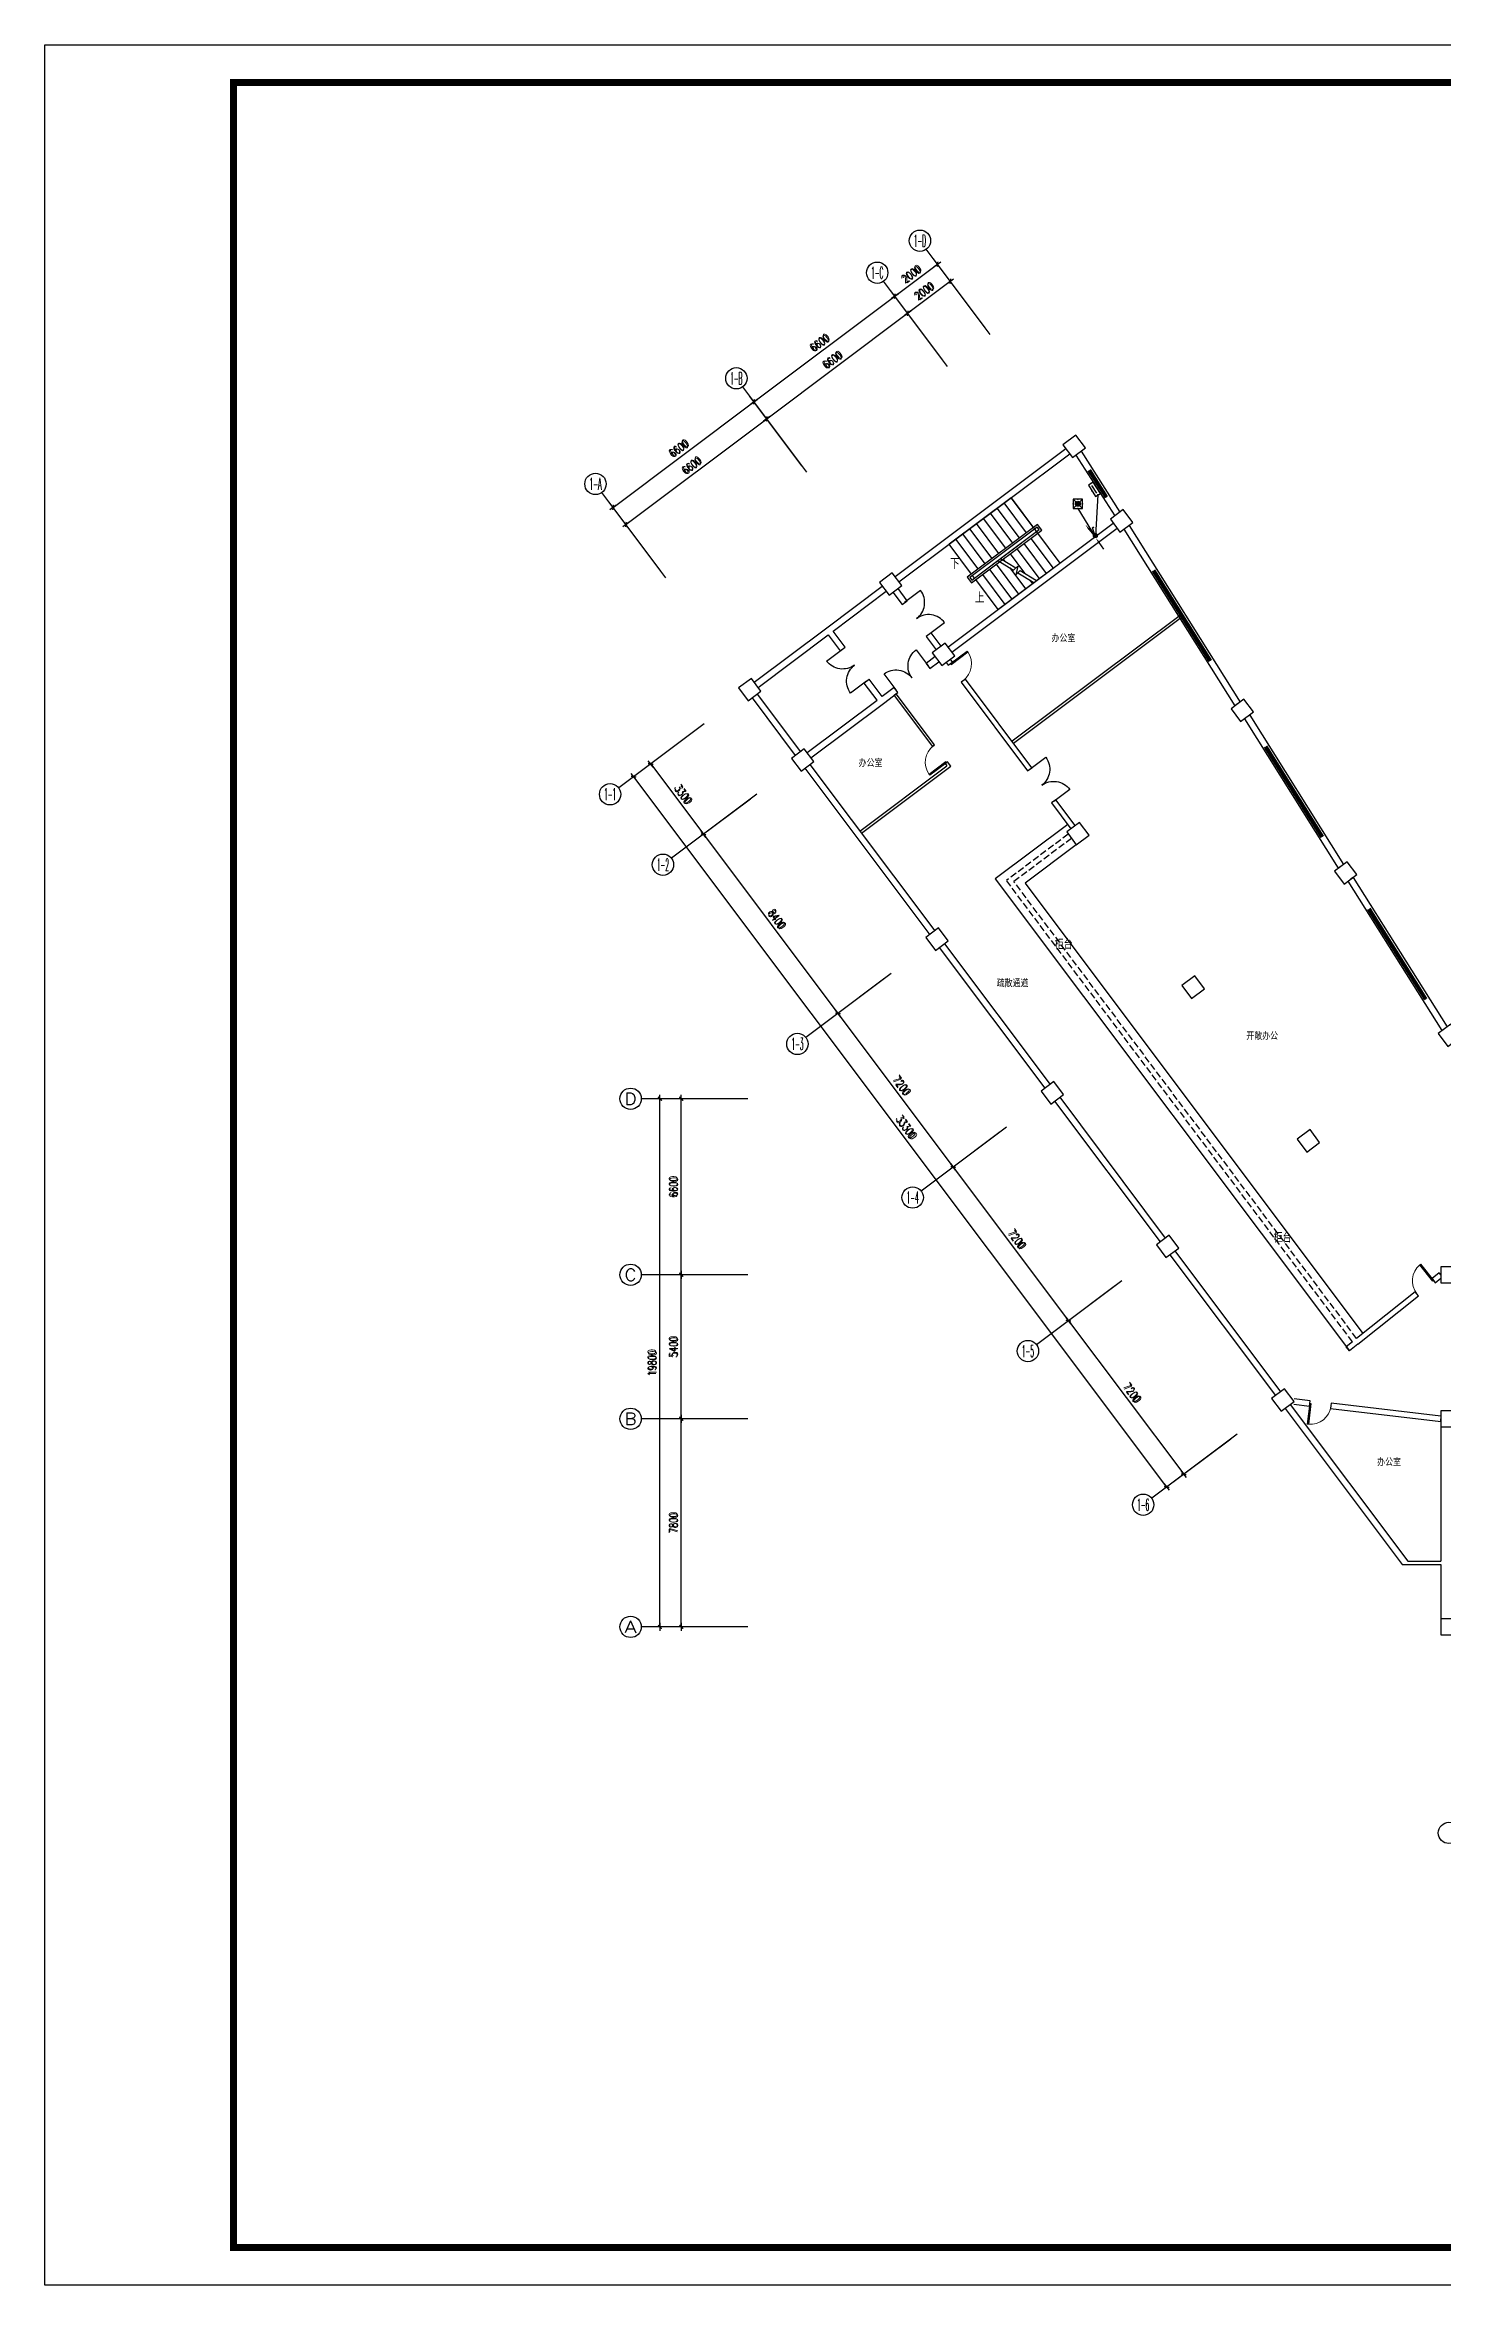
# Model space of a CAD drawing. Extents: x -149393 to 1177518, y -366685 to 296590.
# Drawn here: x 357449 to 409827, y -366143 to -282135 of the extents above; entities that cross this region are included whole.
import ezdxf
from ezdxf.enums import TextEntityAlignment as Align

# ---------------------------------------------------------------- set-up
doc = ezdxf.new("R2010")
doc.units = 0
doc.header["$LTSCALE"] = 1000
doc.header["$MEASUREMENT"] = 0
doc.linetypes.add('DASH', pattern=[0.35, 0.25, -0.1])
doc.linetypes.add('常规', pattern=[20, 10, 0, 10])
doc.layers.get('0').update_dxf_attribs({"linetype": 'CONTINUOUS'})
doc.layers.get('Defpoints').update_dxf_attribs({"linetype": 'CONTINUOUS'})
for name, color, linetype in [('AXIS', 3, 'CONTINUOUS'), ('AXIS_TEXT', 7, 'CONTINUOUS'), ('COLUMN', 9, 'CONTINUOUS'), ('EQUIP-消防', 3, 'CONTINUOUS'), ('LWIRE', 4, 'CONTINUOUS'), ('PUB_TITLE', 253, 'CONTINUOUS'), ('STAIR', 2, 'CONTINUOUS'), ('TEL_SYMB', 3, 'CONTINUOUS'), ('TEL_TEXT', 7, 'CONTINUOUS'), ('WALL', 9, 'CONTINUOUS'), ('WALL-MOVE', 6, 'CONTINUOUS'), ('WINDOW', 4, 'CONTINUOUS'), ('WIRE-应急', 60, '常规')]:
    doc.layers.add(name, color=color, linetype=linetype)
doc.styles.add('_TCH_AXIS', font='COMPLEX', dxfattribs={"bigfont": 'GBCBIG'})
doc.styles.add('_TCH_DIM', font='SIMPLEX', dxfattribs={"bigfont": 'GBCBIG'})
doc.styles.add('_TCH_DIM_T3', font='SIMPLEX', dxfattribs={"width": 0.705882, "bigfont": 'GBCBIG'})
doc.styles.add('_TEL_DIM', font='', dxfattribs={"width": 0.8, "height": 3.5})
doc.styles.add('COMPLEX', font='COMPLEX')
doc.styles.add('DIM_FONT', font='SIMPLEX.shx', dxfattribs={"width": 0.8})
doc.styles.get("Standard").update_dxf_attribs({"font": 'gbenor.shx', "bigfont": 'gbcbig.shx'})
doc.styles.get('_TEL_DIM').set_extended_font_data('SimSun')
doc.dimstyles.new('_TCH_ARCH&&100', dxfattribs={"dimtxt": 297.5, "dimasz": 100, "dimexe": 250, "dimexo": 300, "dimgap": 126.25, "dimtad": 1, "dimdec": 0, "dimzin": 0, "dimdsep": 46, "dimtxsty": '_TCH_DIM_T3', "dimblk": 'ARCHTICK', "dimcen": 0.09, "dimclrt": 7, "dimazin": 2, "dimtfac": 1, "dimtdec": 0, "dimtix": 1, "dimtmove": 2, "dimatfit": 3, "dimfxl": 1, "dimtolj": 1, "dimtzin": 0, "dimarcsym": 0})
doc.dimstyles.new('DIMN', dxfattribs={"dimtxt": 300, "dimasz": 1, "dimexe": 250, "dimexo": 300, "dimgap": 150, "dimtad": 1, "dimdec": 0, "dimdsep": 46, "dimtxsty": 'DIM_FONT', "dimblk": '_DIMX', "dimcen": 2.5, "dimclrt": 7, "dimadec": 0, "dimazin": 0, "dimtfac": 1, "dimtdec": 0, "dimtix": 1, "dimtmove": 2, "dimatfit": 3, "dimldrblk": '_DIMX', "dimfxl": 1, "dimtolj": 1, "dimarcsym": 0})

# ---------------------------------------------------------------- blocks, each defined once
blk = doc.blocks.new('$TelecSys$00000079')
for p, q in [((0.7, 0.7), (0, 0)), ((0.1, 0.1), (0.1, 0.1)), ((-0.1, -0.1), (-0.1, -0.1))]:
    blk.add_line(p, q)
at = {"const_width": 0.142}
blk.add_lwpolyline([(-0.07, 0, 1), (0.07, 0, 1)], format="xyb", close=True, dxfattribs=at)
blk.add_solid([(0.63, 0.77), (0.77, 0.63), (1.15, 1.15)])
at = {"width": 0.8, "flags": 9}
blk.add_attdef('A', (0, 0), '', height=0.00002, dxfattribs=at)
blk = doc.blocks.new('$equip_U$00000427(cyc-PC)')
for p, q in [((-0.43, -0.43), (0.43, 0.43)), ((-0.43, 0.43), (0.43, -0.43))]:
    blk.add_line(p, q)
blk.add_lwpolyline([(-0.5, 0.5), (-0.5, -0.5), (0.5, -0.5), (0.5, 0.5)], close=True)
blk.add_circle((0, 0), 0.275)
for p in [(-0.5, 0), (0, 0.5), (0.5, 0), (0, -0.5)]:
    blk.add_point(p)
for points in [[(-0.24, 0.14), (0.24, 0.14), (-0.27, 0), (0.27, 0)], [(-0.24, -0.14), (0.24, -0.14), (-0.27, 0), (0.27, 0)], [(-0.14, 0.24), (0.14, 0.24), (-0.24, 0.14), (0.24, 0.14)], [(0, 0.27), (0, 0.27), (-0.14, 0.24), (0.14, 0.24)], [(-0.14, -0.24), (0.14, -0.24), (-0.24, -0.14), (0.24, -0.14)], [(0, -0.27), (0, -0.27), (-0.14, -0.24), (0.14, -0.24)]]:
    blk.add_solid(points)
at = {"color": 7, "style": '_TEL_DIM', "flags": 1}
blk.add_attdef('A', text='', height=0.00002, dxfattribs=at).set_placement((0, 0), align=Align.MIDDLE_CENTER)
blk = doc.blocks.new('$equip_U$00000423(cyc-PC)')
for p, q in [((0.15, 0.36), (0.63, 0.83)), ((0.63, 0.83), (0.77, 0.69))]:
    blk.add_line(p, q)
blk.add_circle((0, 0.21), 0.208)
for p in [(-0.21, 0.21), (-0.05, 0.4), (0, 0), (0.21, 0.21), (0.7, 0.76)]:
    blk.add_point(p)
for points in [[(-0.18, 0.31), (0.18, 0.31), (-0.21, 0.21), (0.21, 0.21)], [(-0.18, 0.1), (0.18, 0.1), (-0.21, 0.21), (0.21, 0.21)], [(-0.1, 0.39), (0.1, 0.39), (-0.18, 0.31), (0.18, 0.31)], [(-0.1, 0.03), (0.1, 0.03), (-0.18, 0.1), (0.18, 0.1)], [(0, 0.42), (0, 0.42), (-0.1, 0.39), (0.1, 0.39)], [(0, 0), (0, 0), (-0.1, 0.03), (0.1, 0.03)]]:
    blk.add_solid(points)
at = {"color": 7, "style": '_TEL_DIM', "flags": 1}
blk.add_attdef('A', text='', height=0.00002, dxfattribs=at).set_placement((0, 0), align=Align.MIDDLE_CENTER)
blk = doc.blocks.new('$equip_U$00000108(cyc-PC)')
for p, q in [((-0.72, 0.6), (-0.72, 0)), ((0.72, 0.6), (-0.72, 0.6)), ((-0.72, 0), (0.72, 0)), ((-0.48, 0.3), (0.48, 0.3)), ((0.72, 0), (0.72, 0.6))]:
    blk.add_line(p, q)
for p in [(-0.72, 0.3), (0, 0.6), (0, 0), (0.72, 0.3)]:
    blk.add_point(p)
blk.add_solid([(0.24, 0.23), (0.53, 0.3), (0.24, 0.37)])
at = {"color": 7, "style": '_TEL_DIM', "flags": 1}
blk.add_attdef('A', text='', height=0.00002, dxfattribs=at).set_placement((0, 0), align=Align.MIDDLE_CENTER)
blk = doc.blocks.new('$TelecSys$00000078')
for p, q in [((0.1, 0.1), (0.1, 0.1)), ((1.15, 1.15), (0.55, 0.55)), ((-0.1, -0.1), (-0.1, -0.1))]:
    blk.add_line(p, q)
at = {"const_width": 0.142}
blk.add_lwpolyline([(-0.07, 0, 1), (0.07, 0, 1)], format="xyb", close=True, dxfattribs=at)
blk.add_solid([(0.62, 0.48), (0.48, 0.62), (0.1, 0.1)])
at = {"width": 0.8, "flags": 9}
blk.add_attdef('A', (0, 0), '', height=0.00002, dxfattribs=at)
blk = doc.blocks.new('_DIMX')
blk.add_line((-150, 0), (150, 0))
at = {"const_width": 50}
blk.add_lwpolyline([(-70, -70), (70, 70)], dxfattribs=at)
blk = doc.blocks.new('_ArchTick')
at = {"color": 0, "linetype": 'ByBlock', "const_width": 0.4}
blk.add_lwpolyline([(-0.5, -0.5), (0.5, 0.5)], dxfattribs=at)
blk = doc.blocks.new('*D712')
at = {"layer": 'AXIS', "color": 0, "lineweight": -2, "transparency": 16777216}
for p, q in [((389790, -292201), (391390, -291001)), ((392710, -292761), (391240, -290801)), ((391110, -293961), (389640, -292001))]:
    blk.add_line(p, q, dxfattribs=at)
at = {"layer": 'Defpoints', "color": 0, "transparency": 16777216}
for p in [(391390, -291001), (392890, -293001), (391290, -294201)]:
    blk.add_point(p, dxfattribs=at)
at = {"layer": 'AXIS', "color": 0, "lineweight": -2, "transparency": 16777216, "xscale": 100, "yscale": 100, "zscale": 100}
for p, rotation in [((391390, -291001), 36.87000000000068), ((389790, -292201), 216.8700000000007)]:
    blk.add_blockref('_ArchTick', p, dxfattribs=dict(at, rotation=rotation))
at = {"layer": 'AXIS', "color": 7, "transparency": 16777216, "insert": (390425, -291381), "char_height": 297.5, "attachment_point": 5, "rotation": 36.87, "style": '_TCH_DIM_T3'}
blk.add_mtext('\\A1;2000', dxfattribs=at)
blk = doc.blocks.new('*D713')
at = {"layer": 'AXIS', "color": 0, "lineweight": -2, "transparency": 16777216}
for p, q in [((389310, -291561), (390910, -290361)), ((392710, -292761), (390760, -290161)), ((391110, -293961), (389160, -291361))]:
    blk.add_line(p, q, dxfattribs=at)
at = {"layer": 'Defpoints', "color": 0, "transparency": 16777216}
for p in [(390910, -290361), (392890, -293001), (391290, -294201)]:
    blk.add_point(p, dxfattribs=at)
at = {"layer": 'AXIS', "color": 0, "lineweight": -2, "transparency": 16777216, "xscale": 100, "yscale": 100, "zscale": 100}
for p, rotation in [((390910, -290361), 36.87000000000068), ((389310, -291561), 216.8700000000007)]:
    blk.add_blockref('_ArchTick', p, dxfattribs=dict(at, rotation=rotation))
at = {"layer": 'AXIS', "color": 7, "transparency": 16777216, "insert": (389945, -290741), "char_height": 297.5, "attachment_point": 5, "rotation": 36.87, "style": '_TCH_DIM_T3'}
blk.add_mtext('\\A1;2000', dxfattribs=at)
blk = doc.blocks.new('*D714')
at = {"layer": 'AXIS', "color": 0, "lineweight": -2, "transparency": 16777216}
for p, q in [((384510, -296161), (389790, -292201)), ((391110, -293961), (389640, -292001)), ((385830, -297921), (384360, -295961))]:
    blk.add_line(p, q, dxfattribs=at)
at = {"layer": 'Defpoints', "color": 0, "transparency": 16777216}
for p in [(389790, -292201), (391290, -294201), (386010, -298161)]:
    blk.add_point(p, dxfattribs=at)
at = {"layer": 'AXIS', "color": 0, "lineweight": -2, "transparency": 16777216, "xscale": 100, "yscale": 100, "zscale": 100}
for p, rotation in [((389790, -292201), 36.86999999999998), ((384510, -296161), 216.87)]:
    blk.add_blockref('_ArchTick', p, dxfattribs=dict(at, rotation=rotation))
at = {"layer": 'AXIS', "color": 7, "transparency": 16777216, "insert": (386985, -293961), "char_height": 297.5, "attachment_point": 5, "rotation": 36.87, "style": '_TCH_DIM_T3'}
blk.add_mtext('\\A1;6600', dxfattribs=at)
blk = doc.blocks.new('*D715')
at = {"layer": 'AXIS', "color": 0, "lineweight": -2, "transparency": 16777216}
for p, q in [((391110, -293961), (389160, -291361)), ((384030, -295521), (389310, -291561)), ((385830, -297921), (383880, -295321))]:
    blk.add_line(p, q, dxfattribs=at)
at = {"layer": 'Defpoints', "color": 0, "transparency": 16777216}
for p in [(389310, -291561), (391290, -294201), (386010, -298161)]:
    blk.add_point(p, dxfattribs=at)
at = {"layer": 'AXIS', "color": 0, "lineweight": -2, "transparency": 16777216, "xscale": 100, "yscale": 100, "zscale": 100}
for p, rotation in [((389310, -291561), 36.86999999999998), ((384030, -295521), 216.87)]:
    blk.add_blockref('_ArchTick', p, dxfattribs=dict(at, rotation=rotation))
at = {"layer": 'AXIS', "color": 7, "transparency": 16777216, "insert": (386505, -293321), "char_height": 297.5, "attachment_point": 5, "rotation": 36.87, "style": '_TCH_DIM_T3'}
blk.add_mtext('\\A1;6600', dxfattribs=at)
blk = doc.blocks.new('*D716')
at = {"layer": 'AXIS', "color": 0, "lineweight": -2, "transparency": 16777216}
for p, q in [((379230, -300121), (384510, -296161)), ((385830, -297921), (384360, -295961)), ((380550, -301881), (379080, -299921))]:
    blk.add_line(p, q, dxfattribs=at)
at = {"layer": 'Defpoints', "color": 0, "transparency": 16777216}
for p in [(384510, -296161), (386010, -298161), (380730, -302121)]:
    blk.add_point(p, dxfattribs=at)
at = {"layer": 'AXIS', "color": 0, "lineweight": -2, "transparency": 16777216, "xscale": 100, "yscale": 100, "zscale": 100}
for p, rotation in [((384510, -296161), 36.86999999999937), ((379230, -300121), 216.8699999999994)]:
    blk.add_blockref('_ArchTick', p, dxfattribs=dict(at, rotation=rotation))
at = {"layer": 'AXIS', "color": 7, "transparency": 16777216, "insert": (381705, -297921), "char_height": 297.5, "attachment_point": 5, "rotation": 36.87, "style": '_TCH_DIM_T3'}
blk.add_mtext('\\A1;6600', dxfattribs=at)
blk = doc.blocks.new('*D717')
at = {"layer": 'AXIS', "color": 0, "lineweight": -2, "transparency": 16777216}
for p, q in [((378750, -299481), (384030, -295521)), ((385830, -297921), (383880, -295321)), ((380550, -301881), (378600, -299281))]:
    blk.add_line(p, q, dxfattribs=at)
at = {"layer": 'Defpoints', "color": 0, "transparency": 16777216}
for p in [(384030, -295521), (386010, -298161), (380730, -302121)]:
    blk.add_point(p, dxfattribs=at)
at = {"layer": 'AXIS', "color": 0, "lineweight": -2, "transparency": 16777216, "xscale": 100, "yscale": 100, "zscale": 100}
for p, rotation in [((384030, -295521), 36.86999999999977), ((378750, -299481), 216.8699999999998)]:
    blk.add_blockref('_ArchTick', p, dxfattribs=dict(at, rotation=rotation))
at = {"layer": 'AXIS', "color": 7, "transparency": 16777216, "insert": (381225, -297281), "char_height": 297.5, "attachment_point": 5, "rotation": 36.87, "style": '_TCH_DIM_T3'}
blk.add_mtext('\\A1;6600', dxfattribs=at)
blk = doc.blocks.new('*D728')
at = {"layer": 'AXIS', "color": 0, "lineweight": -2, "transparency": 16777216}
for p, q in [((388939, -317138), (386979, -318608)), ((387179, -318458), (391499, -324218)), ((393259, -322898), (391299, -324368))]:
    blk.add_line(p, q, dxfattribs=at)
at = {"layer": 'Defpoints', "color": 0, "transparency": 16777216}
for p in [(389179, -316958), (393499, -322718), (391499, -324218)]:
    blk.add_point(p, dxfattribs=at)
at = {"layer": 'AXIS', "color": 0, "lineweight": -2, "transparency": 16777216, "xscale": 100, "yscale": 100, "zscale": 100}
for p, rotation in [((387179, -318458), 126.8700000000012), ((391499, -324218), 306.8700000000013)]:
    blk.add_blockref('_ArchTick', p, dxfattribs=dict(at, rotation=rotation))
at = {"layer": 'AXIS', "color": 7, "transparency": 16777216, "insert": (389559, -321173), "char_height": 297.5, "attachment_point": 5, "rotation": 306.87, "style": '_TCH_DIM_T3'}
blk.add_mtext('\\A1;7200', dxfattribs=at)
blk = doc.blocks.new('*D729')
at = {"layer": 'AXIS', "color": 0, "lineweight": -2, "transparency": 16777216}
for p, q in [((397579, -328658), (395619, -330128)), ((395819, -329978), (400139, -335738)), ((401899, -334418), (399939, -335888))]:
    blk.add_line(p, q, dxfattribs=at)
at = {"layer": 'Defpoints', "color": 0, "transparency": 16777216}
for p in [(397819, -328478), (402139, -334238), (400139, -335738)]:
    blk.add_point(p, dxfattribs=at)
at = {"layer": 'AXIS', "color": 0, "lineweight": -2, "transparency": 16777216, "xscale": 100, "yscale": 100, "zscale": 100}
for p, rotation in [((395819, -329978), 126.8700000000012), ((400139, -335738), 306.8700000000013)]:
    blk.add_blockref('_ArchTick', p, dxfattribs=dict(at, rotation=rotation))
at = {"layer": 'AXIS', "color": 7, "transparency": 16777216, "insert": (398199, -332693), "char_height": 297.5, "attachment_point": 5, "rotation": 306.87, "style": '_TCH_DIM_T3'}
blk.add_mtext('\\A1;7200', dxfattribs=at)
blk = doc.blocks.new('*D730')
at = {"layer": 'AXIS', "color": 0, "lineweight": -2, "transparency": 16777216}
for p, q in [((381919, -307778), (379319, -309728)), ((379519, -309578), (399499, -336218)), ((401899, -334418), (399299, -336368))]:
    blk.add_line(p, q, dxfattribs=at)
at = {"layer": 'Defpoints', "color": 0, "transparency": 16777216}
for p in [(382159, -307598), (402139, -334238), (399499, -336218)]:
    blk.add_point(p, dxfattribs=at)
at = {"layer": 'AXIS', "color": 0, "lineweight": -2, "transparency": 16777216, "xscale": 100, "yscale": 100, "zscale": 100}
for p, rotation in [((379519, -309578), 126.8700000000008), ((399499, -336218), 306.8700000000008)]:
    blk.add_blockref('_ArchTick', p, dxfattribs=dict(at, rotation=rotation))
at = {"layer": 'AXIS', "color": 7, "transparency": 16777216, "insert": (389729, -322733), "char_height": 297.5, "attachment_point": 5, "rotation": 306.87, "style": '_TCH_DIM_T3'}
blk.add_mtext('\\A1;33300', dxfattribs=at)
blk = doc.blocks.new('*D731')
at = {"layer": 'AXIS', "color": 0, "lineweight": -2, "transparency": 16777216}
for p, q in [((393259, -322898), (391299, -324368)), ((391499, -324218), (395819, -329978)), ((397579, -328658), (395619, -330128))]:
    blk.add_line(p, q, dxfattribs=at)
at = {"layer": 'Defpoints', "color": 0, "transparency": 16777216}
for p in [(393499, -322718), (397819, -328478), (395819, -329978)]:
    blk.add_point(p, dxfattribs=at)
at = {"layer": 'AXIS', "color": 0, "lineweight": -2, "transparency": 16777216, "xscale": 100, "yscale": 100, "zscale": 100}
for p, rotation in [((391499, -324218), 126.8700000000005), ((395819, -329978), 306.8700000000005)]:
    blk.add_blockref('_ArchTick', p, dxfattribs=dict(at, rotation=rotation))
at = {"layer": 'AXIS', "color": 7, "transparency": 16777216, "insert": (393879, -326933), "char_height": 297.5, "attachment_point": 5, "rotation": 306.87, "style": '_TCH_DIM_T3'}
blk.add_mtext('\\A1;7200', dxfattribs=at)
blk = doc.blocks.new('*D732')
at = {"layer": 'AXIS', "color": 0, "lineweight": -2, "transparency": 16777216}
for p, q in [((383899, -310418), (381939, -311888)), ((382139, -311738), (387179, -318458)), ((388939, -317138), (386979, -318608))]:
    blk.add_line(p, q, dxfattribs=at)
at = {"layer": 'Defpoints', "color": 0, "transparency": 16777216}
for p in [(384139, -310238), (389179, -316958), (387179, -318458)]:
    blk.add_point(p, dxfattribs=at)
at = {"layer": 'AXIS', "color": 0, "lineweight": -2, "transparency": 16777216, "xscale": 100, "yscale": 100, "zscale": 100}
for p, rotation in [((382139, -311738), 126.8700000000008), ((387179, -318458), 306.8700000000008)]:
    blk.add_blockref('_ArchTick', p, dxfattribs=dict(at, rotation=rotation))
at = {"layer": 'AXIS', "color": 7, "transparency": 16777216, "insert": (384879, -314933), "char_height": 297.5, "attachment_point": 5, "rotation": 306.87, "style": '_TCH_DIM_T3'}
blk.add_mtext('\\A1;8400', dxfattribs=at)
blk = doc.blocks.new('*D733')
at = {"layer": 'AXIS', "color": 0, "lineweight": -2, "transparency": 16777216}
for p, q in [((381919, -307778), (379959, -309248)), ((380159, -309098), (382139, -311738)), ((383899, -310418), (381939, -311888))]:
    blk.add_line(p, q, dxfattribs=at)
at = {"layer": 'Defpoints', "color": 0, "transparency": 16777216}
for p in [(382159, -307598), (384139, -310238), (382139, -311738)]:
    blk.add_point(p, dxfattribs=at)
at = {"layer": 'AXIS', "color": 0, "lineweight": -2, "transparency": 16777216, "xscale": 100, "yscale": 100, "zscale": 100}
for p, rotation in [((380159, -309098), 126.8700000000016), ((382139, -311738), 306.8700000000015)]:
    blk.add_blockref('_ArchTick', p, dxfattribs=dict(at, rotation=rotation))
at = {"layer": 'AXIS', "color": 7, "transparency": 16777216, "insert": (381369, -310253), "char_height": 297.5, "attachment_point": 5, "rotation": 306.87, "style": '_TCH_DIM_T3'}
blk.add_mtext('\\A1;3300', dxfattribs=at)
blk = doc.blocks.new('*D739')
at = {"layer": 'AXIS', "color": 0, "lineweight": -2, "transparency": 16777216}
for p, q in [((383504, -333657), (381054, -333657)), ((381304, -341457), (381304, -333657)), ((383504, -341457), (381054, -341457))]:
    blk.add_line(p, q, dxfattribs=at)
at = {"layer": 'Defpoints', "color": 0, "transparency": 16777216}
for p in [(381304, -333657), (383804, -333657), (383804, -341457)]:
    blk.add_point(p, dxfattribs=at)
at = {"layer": 'AXIS', "color": 0, "lineweight": -2, "transparency": 16777216, "xscale": 100, "yscale": 100, "zscale": 100}
for p, rotation in [((381304, -333657), 90), ((381304, -341457), 270)]:
    blk.add_blockref('_ArchTick', p, dxfattribs=dict(at, rotation=rotation))
at = {"layer": 'AXIS', "color": 7, "transparency": 16777216, "insert": (381029, -337557), "char_height": 297.5, "attachment_point": 5, "rotation": 90, "style": '_TCH_DIM_T3'}
blk.add_mtext('\\A1;7800', dxfattribs=at)
blk = doc.blocks.new('*D740')
at = {"layer": 'AXIS', "color": 0, "lineweight": -2, "transparency": 16777216}
for p, q in [((383204, -321657), (380254, -321657)), ((380504, -341457), (380504, -321657)), ((383204, -341457), (380254, -341457))]:
    blk.add_line(p, q, dxfattribs=at)
at = {"layer": 'Defpoints', "color": 0, "transparency": 16777216}
for p in [(380504, -321657), (383504, -321657), (383504, -341457)]:
    blk.add_point(p, dxfattribs=at)
at = {"layer": 'AXIS', "color": 0, "lineweight": -2, "transparency": 16777216, "xscale": 100, "yscale": 100, "zscale": 100}
for p, rotation in [((380504, -321657), 90), ((380504, -341457), 270)]:
    blk.add_blockref('_ArchTick', p, dxfattribs=dict(at, rotation=rotation))
at = {"layer": 'AXIS', "color": 7, "transparency": 16777216, "insert": (380229, -331557), "char_height": 297.5, "attachment_point": 5, "rotation": 90, "style": '_TCH_DIM_T3'}
blk.add_mtext('\\A1;19800', dxfattribs=at)
blk = doc.blocks.new('*D741')
at = {"layer": 'AXIS', "color": 0, "lineweight": -2, "transparency": 16777216}
for p, q in [((383504, -328257), (381054, -328257)), ((381304, -333657), (381304, -328257)), ((383504, -333657), (381054, -333657))]:
    blk.add_line(p, q, dxfattribs=at)
at = {"layer": 'Defpoints', "color": 0, "transparency": 16777216}
for p in [(381304, -328257), (383804, -328257), (383804, -333657)]:
    blk.add_point(p, dxfattribs=at)
at = {"layer": 'AXIS', "color": 0, "lineweight": -2, "transparency": 16777216, "xscale": 100, "yscale": 100, "zscale": 100}
for p, rotation in [((381304, -328257), 90), ((381304, -333657), 270)]:
    blk.add_blockref('_ArchTick', p, dxfattribs=dict(at, rotation=rotation))
at = {"layer": 'AXIS', "color": 7, "transparency": 16777216, "insert": (381029, -330957), "char_height": 297.5, "attachment_point": 5, "rotation": 90, "style": '_TCH_DIM_T3'}
blk.add_mtext('\\A1;5400', dxfattribs=at)
blk = doc.blocks.new('*D742')
at = {"layer": 'AXIS', "color": 0, "lineweight": -2, "transparency": 16777216}
for p, q in [((383504, -321657), (381054, -321657)), ((381304, -328257), (381304, -321657)), ((383504, -328257), (381054, -328257))]:
    blk.add_line(p, q, dxfattribs=at)
at = {"layer": 'Defpoints', "color": 0, "transparency": 16777216}
for p in [(381304, -321657), (383804, -321657), (383804, -328257)]:
    blk.add_point(p, dxfattribs=at)
at = {"layer": 'AXIS', "color": 0, "lineweight": -2, "transparency": 16777216, "xscale": 100, "yscale": 100, "zscale": 100}
for p, rotation in [((381304, -321657), 90), ((381304, -328257), 270)]:
    blk.add_blockref('_ArchTick', p, dxfattribs=dict(at, rotation=rotation))
at = {"layer": 'AXIS', "color": 7, "transparency": 16777216, "insert": (381029, -324957), "char_height": 297.5, "attachment_point": 5, "rotation": 90, "style": '_TCH_DIM_T3'}
blk.add_mtext('\\A1;6600', dxfattribs=at)
blk = doc.blocks.new('_FZHK')
blk.add_lwpolyline([(-0.5, -0.5), (0.5, -0.5), (0.5, 0.5), (-0.5, 0.5)], close=True)
blk = doc.blocks.new('_AXISO')
blk.add_circle((0, 0), 0.5)
at = {"layer": 'AXIS_TEXT', "style": 'COMPLEX', "width": 1.041667}
blk.add_attdef('A', text='', height=0.56, dxfattribs=at).set_placement((-0.25, -0.28), (0.25, -0.28), align=Align.FIT)
blk = doc.blocks.new('$TCHSYS$WIN2D')
for p, q in [((-0.5, 0.5), (0.5, 0.5)), ((0.5, 0.167), (-0.5, 0.167)), ((0.5, -0.167), (-0.5, -0.167)), ((-0.5, -0.5), (0.5, -0.5))]:
    blk.add_line(p, q)
blk = doc.blocks.new('$DorLib2D$00000001')
for p, q in [((0.45, 0.975), (0.5, 0.975)), ((0.45, 0), (0.45, 0.975)), ((0.5, 0), (0.45, 0)), ((0.5, 0), (0.5, 0.975))]:
    blk.add_line(p, q)
at = {"lineweight": 13}
blk.add_arc((0.475, 0), 0.975, 91.46928, 180, dxfattribs=at)

msp = doc.modelspace()

# ---------------------------------------------------------------- linework, layer by layer
for points in [[(395793.3, -311372), (393073.3, -313412), (406347.3, -331110.7)], [(396113.3, -312132), (394193.3, -313572), (406854.1, -330453.1)]]:
    msp.add_lwpolyline(points)
at = {"layer": 'AXIS'}
for p, q in [((392889.9, -293000.8), (390489.8, -289800.8)), ((391289.9, -294200.8), (388889.8, -291000.8)), ((386009.9, -298160.9), (383609.9, -294960.9)), ((380729.9, -302120.9), (378329.9, -298920.9)), ((382158.8, -307598), (378958.8, -309998)), ((384138.8, -310238), (380938.8, -312638)), ((384138.8, -310238), (380938.8, -312638)), ((389178.8, -316957.9), (385978.8, -319357.9)), ((383803.9, -321656.9), (379803.9, -321656.9)), ((393498.8, -322717.9), (390298.8, -325117.9)), ((383803.9, -328256.9), (379803.9, -328256.9)), ((383803.9, -328256.9), (379803.9, -328256.9)), ((397818.8, -328477.9), (394618.8, -330877.9)), ((383803.9, -333656.9), (379803.9, -333656.9)), ((383803.9, -333656.9), (379803.9, -333656.9)), ((402138.8, -334237.9), (398938.8, -336637.9)), ((383803.9, -341456.9), (379803.9, -341456.9))]:
    msp.add_line(p, q, dxfattribs=at)
for centre in [(378638.8, -310238), (380618.8, -312878), (385658.8, -319597.9), (379403.9, -321656.9), (389978.8, -325357.9), (379403.9, -328256.9), (379403.9, -333656.9), (379403.9, -341456.9), (410082, -349182.7)]:
    msp.add_circle(centre, 400, dxfattribs=at)
at = {"layer": 'PUB_TITLE'}
msp.add_lwpolyline([(357448.7, -282134.7), (476248.7, -282134.7), (476248.7, -366143.3), (357448.7, -366143.3)], close=True, dxfattribs=at)
at = {"layer": 'PUB_TITLE', "const_width": 270.7}
msp.add_lwpolyline([(364520.1, -283549), (474834.4, -283549), (474834.4, -364729), (364520.1, -364729), (364520.1, -283549)], close=True, dxfattribs=at)
at = {"layer": 'STAIR', "color": 59}
for p, q in [((393664.8, -299118.4), (391341.1, -300861.2)), ((393471.1, -301011.8), (392632, -299893)), ((393729.3, -300818.1), (392890.2, -299699.3)), ((393987.5, -300624.5), (393148.4, -299505.7)), ((394245.7, -300430.9), (393406.6, -299312)), ((394503.9, -300237.2), (393664.8, -299118.4)), ((393664.8, -299118.4), (395500.8, -301566.4)), ((392438.4, -301786.3), (391599.3, -300667.5)), ((392696.6, -301592.7), (391857.5, -300473.9)), ((394661.7, -300118.9), (392022.4, -302098.3)), ((392954.8, -301399.1), (392115.7, -300280.2)), ((394647.3, -300219.3), (392122.8, -302112.7)), ((392180.2, -302308.7), (394819.5, -300329.2)), ((392194.6, -302208.3), (394719, -300314.9)), ((394546.9, -300294.6), (392223.2, -302037.4)), ((393213, -301205.4), (392373.8, -300086.6)), ((393275.8, -301397.3), (394618.6, -300390.2)), ((394403.5, -300641.2), (395242.6, -301760)), ((394719, -300314.9), (394647.3, -300219.3)), ((394819.5, -300329.2), (394661.7, -300118.9)), ((394661.7, -300447.6), (395500.8, -301566.4)), ((392180.2, -301980), (391341.1, -300861.2)), ((392295, -302133), (393173, -301474.4)), ((393173, -301474.4), (393761.4, -301836)), ((393275.8, -301397.3), (393851.3, -301750.9)), ((393370.7, -301415.8), (393426.2, -301489.7)), ((393628.9, -301222.2), (394174.4, -301949.5)), ((393887.1, -301028.5), (394726.2, -302147.3)), ((394145.3, -300834.9), (394984.4, -301953.7)), ((394622.7, -302224.9), (395500.8, -301566.4)), ((392022.4, -302098.3), (392180.2, -302308.7)), ((392122.8, -302112.7), (392194.6, -302208.3)), ((392295, -302133), (392223.2, -302037.4)), ((392338, -302190.4), (393177.1, -303309.2)), ((392596.2, -301996.7), (393435.3, -303115.5)), ((392854.4, -301803.1), (393693.5, -302921.9)), ((393112.6, -301609.4), (393951.7, -302728.2)), ((393177.1, -303309.2), (394519.9, -302302.1)), ((393621.3, -301749.9), (394209.8, -302534.6)), ((393761.4, -301836), (393916.3, -301689.4)), ((393916.3, -301689.4), (393851.9, -302004.4)), ((393851.9, -302004.4), (394014, -301850.9)), ((393924.1, -301936), (394519.9, -302302.1)), ((394014, -301850.9), (394622.7, -302224.9)), ((394369.6, -302209.7), (394468, -302341))]:
    msp.add_line(p, q, dxfattribs=at)
at = {"layer": 'TEL_SYMB', "color": 59, "elevation": 1793}
msp.add_lwpolyline([(391653.1, -301546.1, 0, 0, 0), (394679.6, -299276.2, 0, 0, 0), (395633.5, -300548, 0, 0, 0), (394313.8, -301537.7, 95.6, 0, 0), (394027, -301752.9, 0, 0, 0)], format="xyseb", dxfattribs=at)
at = {"layer": 'TEL_SYMB', "color": 59}
msp.add_lwpolyline([(392606.9, -302817.9, 0, 0, 0), (393481.9, -302161.7, 95.6, 0, 0), (393768.8, -301946.5, 0, 0, 0)], format="xyseb", dxfattribs=at)
at = {"layer": 'WALL', "color": 59}
for p, q in [((389321.3, -302076), (395721.3, -297276)), ((396291.1, -297373.7), (397744.8, -299658.4)), ((389465.3, -302268), (395865.3, -297468)), ((396098.5, -297518.1), (397552.2, -299802.8)), ((391301.3, -304716), (397498.1, -300068.4)), ((391445.3, -304908), (397642.1, -300260.4)), ((397893.7, -300296.7), (402051.2, -306916.2)), ((398091.7, -300160.6), (402249.2, -306780.1)), ((386758, -303998.5), (388841.3, -302436)), ((386998, -304118.5), (388985.3, -302628)), ((389237.3, -302664), (389581.4, -303122.9)), ((389773.4, -302978.9), (389429.3, -302520)), ((389581.4, -303122.9), (389773.4, -302978.9)), ((384041.3, -306036.1), (386758, -303998.5)), ((384185.3, -306228.1), (386806, -304262.5)), ((386806, -304262.5), (387256.6, -304863.2)), ((387448.6, -304719.2), (386998, -304118.5)), ((387256.6, -304863.2), (387448.6, -304719.2)), ((390673.4, -304178.9), (390481.4, -304322.9)), ((390481.4, -304322.9), (390857.3, -304824)), ((391049.3, -304680), (390673.4, -304178.9)), ((390821.3, -305076), (390482.6, -305330)), ((390482.6, -305330), (390626.6, -305522)), ((390626.6, -305522), (390965.3, -305268)), ((383957.3, -306624.1), (385577.3, -308784.1)), ((384149.3, -306480.1), (385769.3, -308640.1)), ((388156.6, -306063.2), (388348.6, -305919.2)), ((388642, -306710.5), (388158.1, -306065.3)), ((388834, -306566.5), (388350.1, -305921.3)), ((389282.6, -306230), (388834, -306566.5)), ((388882, -306830.5), (389426.7, -306422)), ((389426.7, -306422), (389282.6, -306230)), ((386021.3, -308676.1), (388642, -306710.5)), ((386165.3, -308868.1), (388882, -306830.5)), ((402152.8, -306852.4), (402051.2, -306916.2)), ((402416.5, -307404.6), (405927.8, -313008.6)), ((402614.5, -307268.6), (402512.8, -307332.4)), ((402614.5, -307268.6), (406125.8, -312872.6)), ((386129.3, -309120.1), (390809.3, -315360)), ((385937.3, -309264.1), (390617.3, -315504)), ((406029.5, -312944.9), (405927.8, -313008.6)), ((406293.2, -313497.1), (409811.7, -319095.9)), ((406491.1, -313361), (406389.5, -313424.9)), ((406491.1, -313361), (410009.6, -318959.8)), ((391169.3, -315840), (395129.3, -321120)), ((390977.3, -315984), (394937.3, -321264)), ((395297.3, -321744), (399257.3, -327024)), ((395489.3, -321600), (399449.3, -326880)), ((399617.3, -327504), (403577.3, -332784)), ((399809.3, -327360), (403769.3, -332640)), ((403937.3, -333264), (408327, -339116.9)), ((404129.3, -333120), (408537, -338996.9)), ((409782, -333956.9), (409782, -335967.8)), ((409782, -335967.8), (409782, -338996.9)), ((408327, -339116.9), (409782, -339116.9)), ((408537, -338996.9), (409782, -338996.9)), ((409782, -339116.9), (409782, -340284.7)), ((409782, -340284.7), (409782, -341156.9))]:
    msp.add_line(p, q, dxfattribs=at)
at = {"layer": 'WALL'}
for p, q in [((391233.3, -305292), (391313.1, -305398.5)), ((391313.1, -305398.5), (391473.1, -305278.5)), ((391473.1, -305278.5), (391393.3, -305172)), ((391953.1, -305918.5), (391793.1, -306038.5)), ((391793.1, -306038.5), (394286.1, -309362.5)), ((394446.1, -309242.5), (391953.1, -305918.5)), ((394286.1, -309362.5), (394446.1, -309242.5)), ((395346.1, -310442.5), (395186.1, -310562.5)), ((395186.1, -310562.5), (395913.3, -311532)), ((396073.3, -311412), (395346.1, -310442.5)), ((409719.8, -328178.6), (409445.7, -328396.2)), ((409445.7, -328396.2), (409570, -328552.8)), ((409570, -328552.8), (409782, -328384.6)), ((409782, -328256.9), (409719.8, -328178.6)), ((408819.1, -328893.5), (406619.1, -330639.7)), ((406662.9, -330860.2), (408943.4, -329050.2)), ((408943.4, -329050.2), (408819.1, -328893.5)), ((406462.3, -330764.1), (406223, -330954)), ((406347.3, -331110.7), (406223, -330954)), ((406662.9, -330860.2), (406347.3, -331110.7)), ((404261.7, -333111.3), (404850.4, -333180.3)), ((404873.7, -332981.6), (404285, -332912.7)), ((404850.4, -333180.3), (404873.7, -332981.6)), ((405668.3, -333074.6), (405645, -333273.3)), ((405645, -333273.3), (409770.4, -333756.2)), ((409782, -333556.2), (405668.3, -333074.6)), ((409770.4, -333756.2), (409782, -333656.9))]:
    msp.add_line(p, q, dxfattribs=at)
at = {"layer": 'WALL', "linetype": 'DASH'}
for p, q in [((395813.3, -311732), (393493.3, -313472)), ((395933.3, -311892), (393773.3, -313512)), ((406462.3, -330764.1), (393493.3, -313472)), ((406619.1, -330639.7), (393773.3, -313512))]:
    msp.add_line(p, q, dxfattribs=at)
at = {"layer": 'WALL-MOVE', "color": 59}
for p, q in [((400001.3, -303528.5), (393703.3, -308252)), ((400061.3, -303608.5), (393763.3, -308332)), ((400061.3, -303608.5), (400001.3, -303528.5)), ((389365.3, -306468), (389285.3, -306528)), ((389285.3, -306528), (390722.8, -308444.8)), ((390802.8, -308384.8), (389365.3, -306468)), ((393763.3, -308332), (393703.3, -308252)), ((390722.8, -308444.8), (390802.8, -308384.8)), ((391282.8, -309024.8), (391202.8, -309084.8)), ((391202.8, -309084.8), (391265.3, -309168)), ((391405.3, -309188), (391282.8, -309024.8)), ((388001.3, -311616), (391265.3, -309168)), ((388061.3, -311696), (391405.3, -309188)), ((388001.3, -311616), (388061.3, -311696))]:
    msp.add_line(p, q, dxfattribs=at)
at = {"layer": 'WINDOW', "color": 59, "extrusion": (7.34766e-17, -9.79684e-17, -1)}
msp.add_lwpolyline([(-390577.4, -304250.9), (-391177.4, -303800.9, -0.4142136), (-390127.4, -303650.9, -0.4142136), (-390277.4, -302600.9), (-389677.4, -303050.9)], format="xyb", dxfattribs=at)
at = {"layer": 'WINDOW', "color": 59, "extrusion": (0, 0, -1)}
for points in [[(-388252.6, -305991.2), (-387652.6, -306441.2, 0.4142136), (-387802.6, -305391.2, 0.4142136), (-386752.6, -305241.2), (-387352.6, -304791.2)], [(-394366.1, -309302.5), (-394966.1, -308852.5, 0.4142136), (-394816.1, -309902.5, 0.4142136), (-395866.1, -310052.5), (-395266.1, -310502.5)]]:
    msp.add_lwpolyline(points, format="xyb", dxfattribs=at)
at = {"layer": 'WINDOW', "color": 59}
msp.add_lwpolyline([(389354.6, -306326), (388904.6, -305726, -0.4142136), (389954.6, -305876, -0.4142136), (390104.6, -304826), (390554.6, -305426)], format="xyb", dxfattribs=at)
at = {"layer": 'WIRE-应急', "linetype": '常规'}
for p, q in [((396924.7, -299012.1), (396828.5, -300541.9)), ((396174.9, -299519.1), (396813.8, -300581.6))]:
    msp.add_line(p, q, dxfattribs=at)

# ---------------------------------------------------------------- block references
at = {"layer": 'AXIS'}
ref = msp.add_blockref('_AXISO', (390249.8, -289480.8), dxfattribs=dict(at, xscale=800, yscale=800, zscale=800))
ref.add_attrib('A', '1-D', dxfattribs={"layer": 'AXIS_TEXT', "height": 452.55, "style": '_TCH_AXIS', "width": 0.362069}).set_placement((390023.6, -289707.1), (390476.1, -289707.1), align=Align.FIT)
ref = msp.add_blockref('_AXISO', (388649.8, -290680.8), dxfattribs=dict(at, xscale=800, yscale=800, zscale=800))
ref.add_attrib('A', '1-C', dxfattribs={"layer": 'AXIS_TEXT', "height": 452.55, "style": '_TCH_AXIS', "width": 0.375}).set_placement((388423.6, -290907.1), (388876.1, -290907.1), align=Align.FIT)
ref = msp.add_blockref('_AXISO', (383369.9, -294640.9), dxfattribs=dict(at, xscale=800, yscale=800, zscale=800))
ref.add_attrib('A', '1-B', dxfattribs={"layer": 'AXIS_TEXT', "height": 452.55, "style": '_TCH_AXIS', "width": 0.362069}).set_placement((383143.6, -294867.1), (383596.1, -294867.1), align=Align.FIT)
ref = msp.add_blockref('_AXISO', (378089.9, -298600.9), dxfattribs=dict(at, xscale=800, yscale=800, zscale=800))
ref.add_attrib('A', '1-A', dxfattribs={"layer": 'AXIS_TEXT', "height": 452.55, "style": '_TCH_AXIS', "width": 0.355932}).set_placement((377863.6, -298827.1), (378316.1, -298827.1), align=Align.FIT)
ref = msp.add_blockref('_AXISO', (394298.8, -331117.9), dxfattribs=dict(at, xscale=800, yscale=800, zscale=800))
ref.add_attrib('A', '1-5', dxfattribs={"layer": 'AXIS_TEXT', "height": 452.55, "style": '_TCH_AXIS', "width": 0.381818}).set_placement((394072.5, -331344.2), (394525.1, -331344.2), align=Align.FIT)
ref = msp.add_blockref('_AXISO', (398618.8, -336877.9), dxfattribs=dict(at, xscale=800, yscale=800, zscale=800))
ref.add_attrib('A', '1-6', dxfattribs={"layer": 'AXIS_TEXT', "height": 452.55, "style": '_TCH_AXIS', "width": 0.381818}).set_placement((398392.5, -337104.2), (398845.1, -337104.2), align=Align.FIT)
at = {"layer": 'COLUMN', "color": 59}
for p, xscale, yscale, zscale, rotation in [((396033.3, -297192), 600.0000000000551, 600.0000000000551, 600.0000000000551, 36.86999999999735), ((397810.1, -299984.4), 600.0000000000144, 600.0000000000144, 600.0000000000144, 306.8700000000038), ((389153.3, -302352), 599.999999999962, 599.999999999962, 599.999999999962, 36.87000000000402), ((391133.3, -304992), 599.9999999999445, 599.9999999999445, 599.9999999999445, 306.8699999999949), ((383873.3, -306312.1), 599.999999999962, 599.999999999962, 599.999999999962, 36.87000000000402), ((402332.8, -307092.4), 599.9999999999562, 599.9999999999562, 599.9999999999562, 306.869999999994), ((385853.3, -308952.1), 599.999999999962, 599.999999999962, 599.999999999962, 36.87000000000402), ((396173.3, -311712), 599.9999999999445, 599.9999999999445, 599.9999999999445, 306.8699999999949), ((406209.5, -313184.9), 599.9999999999562, 599.9999999999562, 599.9999999999562, 306.869999999994), ((390893.3, -315672), 600.0000000000464, 600.0000000000464, 600.0000000000464, 36.86999999999623), ((400493.3, -317472), 600.0000000000144, 600.0000000000144, 600.0000000000144, 306.8700000000038), ((410093.3, -319272), 600.0000000000464, 600.0000000000464, 600.0000000000464, 36.86999999999623), ((395213.3, -321432), 599.999999999962, 599.999999999962, 599.999999999962, 36.87000000000402), ((404813.3, -323232), 600.0000000000464, 600.0000000000464, 600.0000000000464, 216.8699999999962), ((399533.3, -327192), 599.999999999962, 599.999999999962, 599.999999999962, 36.87000000000402), ((403853.3, -332952), 600.000000000026, 600.000000000026, 600.000000000026, 306.8700000000029)]:
    msp.add_blockref('_FZHK', p, dxfattribs=dict(at, xscale=xscale, yscale=yscale, zscale=zscale, rotation=rotation))
at = {"layer": 'COLUMN', "color": 59, "xscale": 600, "yscale": 600, "zscale": 600}
for p in [(410082, -328256.9), (410082, -333656.9), (410082, -341456.9)]:
    msp.add_blockref('_FZHK', p, dxfattribs=at)
at = {"layer": 'EQUIP-消防'}
for name, p, xscale, yscale, zscale, rotation in [('$equip_U$00000108(cyc-PC)', (396878, -298743.1), 350.0000000000013, 350.0000000000013, 350.0000000000013, 122.468556140011), ('$equip_U$00000423(cyc-PC)', (396895.4, -300570.9), 350.0000000000078, 350.0000000000078, 350.0000000000078, 66.59237129633011)]:
    msp.add_blockref(name, p, dxfattribs=dict(at, xscale=xscale, yscale=yscale, zscale=zscale, rotation=rotation))
at = {"layer": 'EQUIP-消防', "xscale": 350, "yscale": 350, "zscale": 350}
msp.add_blockref('$equip_U$00000427(cyc-PC)', (396174.9, -299344.1), dxfattribs=at)
at = {"layer": 'LWIRE'}
for name, p, xscale, yscale, zscale, rotation in [('$TelecSys$00000079', (396813.8, -300581.6), -349.9999999999711, 349.9999999999927, 350, 353.5157285627236), ('$TelecSys$00000078', (396812.2, -300579.6), 349.9999999999221, 349.9999999999221, 349.9999999999221, 260.2242714372854)]:
    msp.add_blockref(name, p, dxfattribs=dict(at, xscale=xscale, yscale=yscale, zscale=zscale, rotation=rotation))
at = {"layer": 'WINDOW', "color": 59}
for name, p, xscale, yscale, zscale, rotation in [('$TCHSYS$WIN2D', (396921.7, -298588.2), -1200, -100, -1200, 302.468556140008), ('$TCHSYS$WIN2D', (400071.4, -303538.4), -4000, -100, -4000, 302.1314705764352), ('$DorLib2D$00000001', (391633.1, -305658.5), 799.9999999999998, -800, 799.9999999999998, 126.8699999999967), ('$DorLib2D$00000001', (391002.8, -308734.8), -799.9999999999999, 800, -799.9999999999999, 126.8700000000356), ('$TCHSYS$WIN2D', (404271.2, -310138.6), -4000, -100, -4000, 302.0702169118882), ('$TCHSYS$WIN2D', (408151.4, -316228.4), -4000, -100, -4000, 302.1473537362165), ('$DorLib2D$00000001', (409194.6, -328723.2), -800, -800, -800, 218.4390985222292), ('$DorLib2D$00000001', (405259.3, -333127.5), 800, 800, 800, 173.3229017729289)]:
    msp.add_blockref(name, p, dxfattribs=dict(at, xscale=xscale, yscale=yscale, zscale=zscale, rotation=rotation))

# ---------------------------------------------------------------- texts
at = {"layer": 'AXIS', "color": 7, "style": '_TCH_AXIS'}
for s, height, width, p, p2 in [('1-1', 452.55, 0.42, (378412.5, -310464.2), (378865, -310464.2)), ('1-2', 452.55, 0.381818, (380392.5, -313104.2), (380845, -313104.2)), ('1-3', 452.55, 0.381818, (385432.5, -319824.2), (385885, -319824.2)), ('D', 452.5, 1.235294, (379177.7, -321883.2), (379630.2, -321883.2)), ('1-4', 452.55, 0.368421, (389752.5, -325584.2), (390205.1, -325584.2)), ('C', 452.5, 1.4, (379177.7, -328483.2), (379630.2, -328483.2)), ('B', 452.5, 1.235294, (379177.7, -333883.2), (379630.2, -333883.2)), ('A', 452.5, 1.166667, (379177.7, -341683.2), (379630.2, -341683.2))]:
    msp.add_text(s, height=height, dxfattribs=dict(at, width=width)).set_placement(p, p2, align=Align.FIT)
at = {"layer": 'TEL_TEXT', "color": 59, "style": '_TCH_DIM'}
for s, p in [('下', (391378.3, -301791.1, 1793)), ('上', (392309.9, -303062.9))]:
    msp.add_text(s, height=403.5, dxfattribs=at).set_placement(p)
at = {"layer": 'TEL_TEXT', "color": 59, "style": '_TEL_DIM', "width": 0.8}
for s, p in [('办公室', (395183.7, -304507.5)), ('办公室', (387952.7, -309185)), ('疏散通道', (393125.3, -317441.1)), ('开敞办公', (402484.7, -319420.4)), ('办公室', (407388.9, -335400.1))]:
    msp.add_text(s, height=265.82, dxfattribs=at).set_placement(p)
at = {"layer": 'TEL_TEXT', "linetype": 'DASH'}
for p in [(395303.1, -316047.7), (403507.7, -327045.5)]:
    msp.add_text('柜台', height=337.59, dxfattribs=at).set_placement(p)

# ---------------------------------------------------------------- dimensions: what is measured, and where the dimension line sits
at = {"layer": 'AXIS'}
for p1, p2, distance in [((391289.9, -294200.8), (392889.9, -293000.8), 3300), ((386009.9, -298160.9), (391289.9, -294200.8), 3300), ((391289.9, -294200.8), (392889.9, -293000.8), 2500), ((386009.9, -298160.9), (391289.9, -294200.8), 2500), ((380729.9, -302120.9), (386009.9, -298160.9), 3300), ((380729.9, -302120.9), (386009.9, -298160.9), 2500), ((382158.8, -307598), (402138.8, -334237.9), -3300), ((382158.8, -307598), (384138.8, -310238), -2500), ((384138.8, -310238), (389178.8, -316957.9), -2500), ((389178.8, -316957.9), (393498.8, -322717.9), -2500), ((383503.9, -341456.9), (383503.9, -321656.9), 3000), ((383803.9, -328256.9), (383803.9, -321656.9), 2500), ((393498.8, -322717.9), (397818.8, -328477.9), -2500), ((383803.9, -333656.9), (383803.9, -328256.9), 2500), ((397818.8, -328477.9), (402138.8, -334237.9), -2500), ((383803.9, -341456.9), (383803.9, -333656.9), 2500)]:
    msp.add_aligned_dim(p1=p1, p2=p2, distance=distance, dimstyle='DIMN', dxfattribs=at).render()
for p1, p2, distance, picture, middle in [((391289.9, -294200.8), (392889.9, -293000.8), 3300, '*D713', (389944.8, -290740.8)), ((386009.9, -298160.9), (391289.9, -294200.8), 3300, '*D715', (386504.9, -293320.9)), ((391289.9, -294200.8), (392889.9, -293000.8), 2500, '*D712', (390424.9, -291380.8)), ((386009.9, -298160.9), (391289.9, -294200.8), 2500, '*D714', (386984.9, -293960.9)), ((380729.9, -302120.9), (386009.9, -298160.9), 3300, '*D717', (381224.9, -297280.9)), ((380729.9, -302120.9), (386009.9, -298160.9), 2500, '*D716', (381704.9, -297920.9)), ((382158.8, -307598), (402138.8, -334237.9), -3300, '*D730', (389728.8, -322732.9)), ((382158.8, -307598), (384138.8, -310238), -2500, '*D733', (381368.8, -310253)), ((384138.8, -310238), (389178.8, -316957.9), -2500, '*D732', (384878.8, -314932.9)), ((389178.8, -316957.9), (393498.8, -322717.9), -2500, '*D728', (389558.8, -321172.9)), ((383503.9, -341456.9), (383503.9, -321656.9), 3000, '*D740', (380228.9, -331556.9)), ((383803.9, -328256.9), (383803.9, -321656.9), 2500, '*D742', (381028.9, -324956.9)), ((393498.8, -322717.9), (397818.8, -328477.9), -2500, '*D731', (393878.8, -326932.9)), ((383803.9, -333656.9), (383803.9, -328256.9), 2500, '*D741', (381028.9, -330956.9)), ((397818.8, -328477.9), (402138.8, -334237.9), -2500, '*D729', (398198.8, -332692.9)), ((383803.9, -341456.9), (383803.9, -333656.9), 2500, '*D739', (381028.9, -337556.9))]:
    dim = msp.add_aligned_dim(p1=p1, p2=p2, distance=distance, dimstyle='_TCH_ARCH&&100', dxfattribs=at)
    dim.commit()
    dim.dimension.update_dxf_attribs({"geometry": picture, "text_midpoint": middle})

doc.saveas('drawing.dxf')
